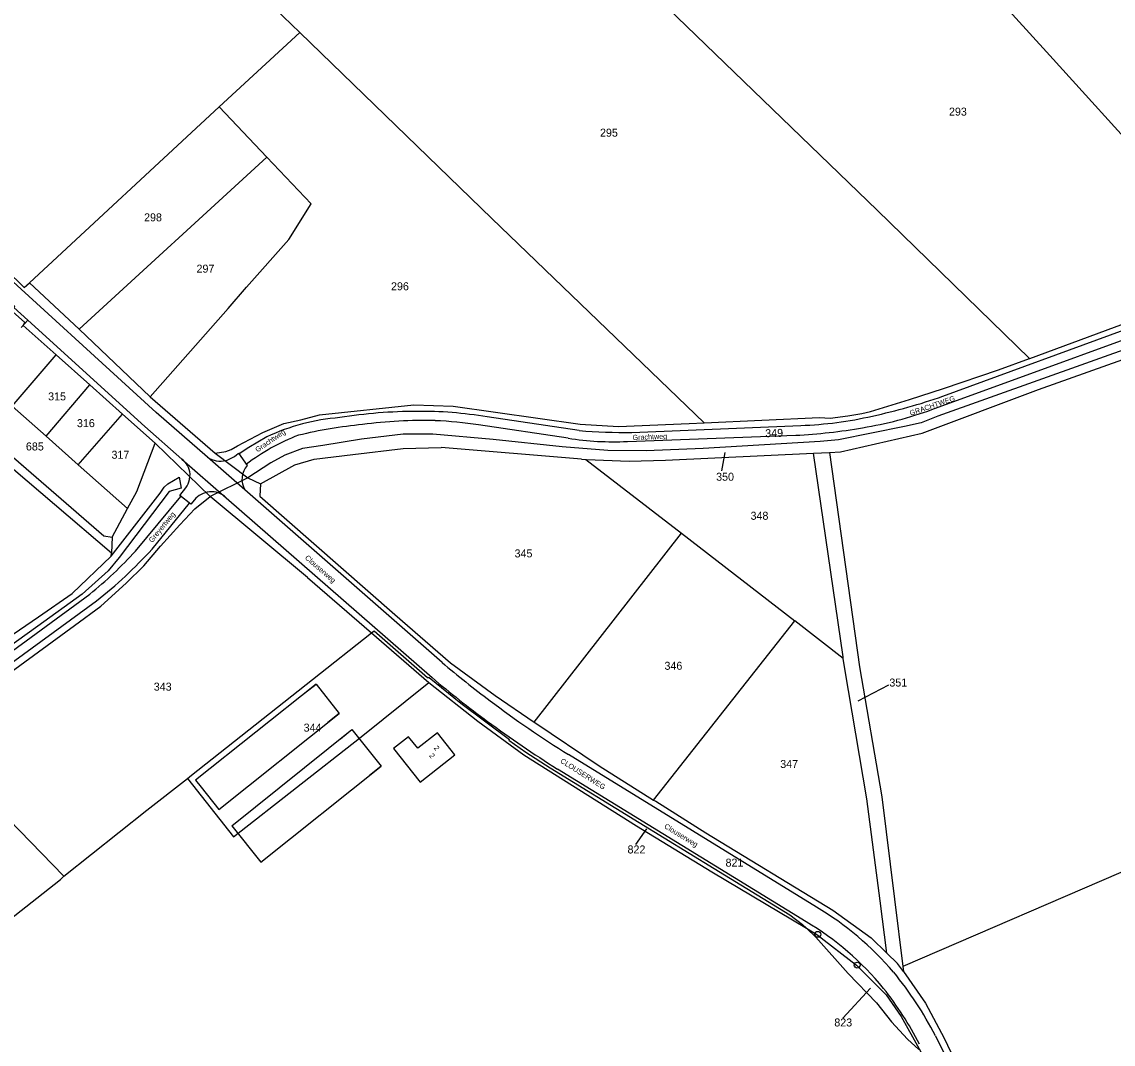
# Model space of a CAD drawing. Extents: x 191865 to 199936, y 328943 to 333393.
# Drawn here: x 194215.6 to 194584, y 330653.5 to 330998.5 of the extents above; entities that cross this region are included whole.
import ezdxf

# ---------------------------------------------------------------- set-up
doc = ezdxf.new("R2010")
doc.units = 0
for name, color, linetype in [('aanpijling perceelnummer', 7, 'Continuous'), ('hoofdgebouw', 7, 'Continuous'), ('huisnummer', 7, 'Continuous'), ('kadastrale gemeente grens', 7, 'Continuous'), ('Level 2', 7, 'Continuous'), ('Level 3', 7, 'Continuous'), ('Level 39', 7, 'Continuous'), ('Level 40', 7, 'Continuous'), ('Level 8', 7, 'Continuous'), ('natuurlijk grondslagpunt', 7, 'Continuous'), ('perceelgrens', 7, 'Continuous'), ('perceelnummer', 7, 'Continuous'), ('perceelnummer onder hoek', 7, 'Continuous'), ('straatnaam', 7, 'Continuous')]:
    doc.layers.add(name, color=color, linetype=linetype)

# ---------------------------------------------------------------- blocks, each defined once
blk = doc.blocks.new('CI')
at = {"layer": 'natuurlijk grondslagpunt'}
blk.add_circle((0, 0), 1, dxfattribs=at)

msp = doc.modelspace()

# ---------------------------------------------------------------- linework, layer by layer
at = {"layer": 'aanpijling perceelnummer'}
for p, q in [((194451.94, 330846.92), (194453.03, 330853.18)), ((194508.1, 330774.57), (194497.83, 330769.17)), ((194422.82, 330720.8), (194426.64, 330726.12)), ((194492.79, 330662.26), (194502.12, 330672.36))]:
    msp.add_line(p, q, dxfattribs=at)
at = {"layer": 'hoofdgebouw'}
for p, q in [((194314.96, 330774.97), (194274.28, 330742.52)), ((194314.96, 330774.97), (194322.79, 330765.09)), ((194282.12, 330732.62), (194322.79, 330765.09)), ((194286.56, 330727.19), (194327.07, 330759.61)), ((194327.07, 330759.61), (194336.9, 330747.29))]:
    msp.add_line(p, q, dxfattribs=at)
for points in [[(194355.93, 330758.57), (194349.27, 330753.34), (194346.17, 330757.22), (194341.07, 330753.19), (194350.11, 330741.84), (194361.83, 330751.13), (194355.93, 330758.57)], [(194286.56, 330727.19), (194296.32, 330714.86), (194336.9, 330747.29)], [(194274.28, 330742.52), (194276.14, 330740.18), (194282.12, 330732.62)]]:
    msp.add_lwpolyline(points, dxfattribs=at)
at = {"layer": 'kadastrale gemeente grens'}
msp.add_lwpolyline([(194492.6, 331064.02), (194562.59, 330987.15), (194630.36, 330912.39)], dxfattribs=at)
msp.add_lwpolyline([(194492.6, 331064.02), (194562.59, 330987.15), (194630.36, 330912.39)], dxfattribs=at)
at = {"layer": 'Level 2'}
msp.add_lwpolyline([(194355.93, 330758.57), (194349.27, 330753.34), (194346.17, 330757.22), (194341.07, 330753.19), (194350.11, 330741.84), (194361.83, 330751.13), (194355.93, 330758.57)], dxfattribs=at)
at = {"layer": 'Level 3'}
for points in [[(194311.04, 330771.86), (194314.96, 330774.97), (194322.79, 330765.09), (194318.88, 330761.98)], [(194323.16, 330756.49), (194327.07, 330759.61), (194336.9, 330747.29), (194332.99, 330744.17)]]:
    msp.add_lwpolyline(points, dxfattribs=at)
at = {"layer": 'Level 8'}
for p, q in [((194526.51, 330872.11), (194668.89, 330924.4)), ((194403.72, 330860.51), (194372.67, 330865.15)), ((194400.03, 330857.98), (194369.79, 330862.44)), ((194421.56, 330859.9), (194478.55, 330862.26)), ((194420.02, 330856.87), (194476.84, 330858.96)), ((194272.21, 330843.99), (194272.42, 330845.88)), ((194254.05, 330819.85), (194269.28, 330838.33)), ((194259.6, 330820.5), (194272.24, 330836.08)), ((194040.26, 330660.35), (194238.62, 330805.36)), ((194039.93, 330656.18), (194240.84, 330803.08)), ((194483.88, 330699.75), (194400.13, 330751.2)), ((194480.35, 330694.79), (194396.43, 330746.32))]:
    msp.add_line(p, q, dxfattribs=at)
for points in [[(194357.48, 330782.32), (194290.92, 330840.49), (194278.33, 330851.58), (194261.04, 330866.6), (194202.29, 330920.19), (194187.89, 330934.26), (194184.75, 330937.45), (194170.83, 330951.85), (194163.92, 330958.83), (194163.76, 330958.68), (194150.51, 330971.96)], [(194215.48, 330895.27), (194217.65, 330897.79), (194212.92, 330902.07), (194213.26, 330902.43), (194197.17, 330917.11), (194170.63, 330942.17), (194143.24, 330967.74)], [(194522.81, 330867.63), (194622.31, 330903.9), (194668.71, 330920.76)], [(194217.65, 330897.79), (194257.13, 330861.89), (194269.65, 330850.91), (194284.65, 330837.88), (194354.15, 330777.15)], [(194298.29, 330858.4), (194292.31, 330854.8), (194289.04, 330852.69)], [(194287.97, 330852.21), (194288.8, 330852.89), (194291.75, 330848.78)], [(194273.91, 330837.18), (194272.71, 330835.72), (194268.99, 330838.65), (194271.05, 330841.21)], [(194523.97, 330656.32), (194557.24, 330588.83), (194564.58, 330574.12)]]:
    msp.add_lwpolyline(points, dxfattribs=at)
for centre, radius, start, end in [((194458.75, 331067.89), 207.17, 282.2535, 289.0921), ((194349.62, 330697.43), 169.59, 90.2209, 99.046), ((194350.34, 330732.81), 134.21, 80.4217, 90.5858), ((194478.71, 330988.26), 128.44, 279.2801, 290.0811), ((194328.33, 330794.6), 70.52, 94.372, 115.2128), ((194350.89, 330711.88), 152.06, 88.3862, 97.6556), ((194348.77, 330723.69), 140.33, 81.3862, 87.3874), ((194473.71, 330992.48), 130.32, 272.1283, 282.8584), ((194345.42, 330708.07), 155.21, 95.467, 103.5702), ((194420.4, 331086.8), 226.91, 265.7842, 270.2927), ((194468.63, 331033.35), 174.58, 272.6942, 280.1588), ((194334.13, 330793.35), 70.25, 110.9596, 127.4577), ((194415.28, 330952.4), 95.65, 260.8227, 272.8383), ((194281.3, 330860.97), 11.01, 287.0168, 307.2522), ((194265.42, 330845.31), 7.02, 4.67, 52.9996), ((194282.6, 330857.43), 7.24, 233.8412, 285.3667), ((194296.92, 330844.07), 6.99, 137.6722, 210.8287), ((194265.19, 330845.29), 7.14, 325.1244, 349.5161), ((194279.65, 330832.46), 7.42, 95.3682, 140.5902), ((194279.63, 330832.63), 7.26, 46.3009, 95.3872), ((194147.97, 330917.32), 144.05, 308.9994, 317.4236), ((194147.45, 330922.48), 151.59, 308.032, 317.719), ((194535.92, 330989.51), 273.44, 229.2637, 233.6191), ((194556.21, 331013.92), 311.27, 229.5219, 233.9069), ((194577.59, 331037.42), 336.77, 232.7449, 238.2001), ((194598.61, 331068.08), 380.01, 233.5514, 237.8559), ((194428.29, 330607.75), 107.49, 40.6106, 58.8598), ((194429.06, 330608.83), 100.09, 39.3473, 59.1757), ((194418.75, 330602.43), 118.22, 27.1166, 39.5576), ((194416.58, 330601.07), 114.68, 27.1864, 38.3945)]:
    msp.add_arc(centre, radius, start, end, dxfattribs=at)
at = {"layer": 'perceelgrens'}
for p, q in [((194282.25, 330969.75), (194309.43, 330994.85)), ((194218.23, 330910.34), (194282.25, 330969.75)), ((194282.25, 330969.75), (194298.34, 330952.8)), ((194234.99, 330894.75), (194298.34, 330952.8)), ((194218.23, 330910.34), (194234.99, 330894.75)), ((194216.7, 330896.96), (194205.72, 330906.75)), ((194216.14, 330896.04), (194216.7, 330896.96)), ((194227.21, 330886.13), (194216.14, 330896.04)), ((194596.57, 330891.02), (194524.8, 330865.39)), ((194558.76, 330874.42), (194602.89, 330890.13)), ((194212.36, 330868.82), (194227.21, 330886.13)), ((194238.57, 330875.96), (194227.21, 330886.13)), ((194171.43, 330882.73), (194245.9, 330819.26)), ((194223.84, 330858.63), (194238.57, 330875.96)), ((194249.6, 330866.1), (194238.57, 330875.96)), ((194519.52, 330859.67), (194558.76, 330874.42)), ((194259, 330871.92), (194280.95, 330852.89)), ((194223.84, 330858.63), (194212.36, 330868.82)), ((194316.1, 330865.84), (194347.94, 330869.26)), ((194347.94, 330869.26), (194361.28, 330868.78)), ((194234.68, 330849.02), (194249.6, 330866.1)), ((194260.6, 330856.25), (194249.6, 330866.1)), ((194440.92, 330862.97), (194445.88, 330863.19)), ((194445.88, 330863.19), (194484.84, 330864.94)), ((194519.2, 330863.19), (194513.54, 330861.88)), ((194524.8, 330865.39), (194519.2, 330863.19)), ((194417.03, 330861.94), (194440.92, 330862.97)), ((194513.54, 330861.88), (194491.22, 330857.4)), ((194491.92, 330853.31), (194519.52, 330859.67)), ((194223.84, 330858.63), (194234.68, 330849.02)), ((194279.21, 330838.24), (194260.6, 330856.25)), ((194330.3, 330857.64), (194317.2, 330855.55)), ((194344.3, 330859.32), (194330.3, 330857.64)), ((194354.36, 330859.28), (194344.3, 330859.32)), ((194374.72, 330857.51), (194354.36, 330859.28)), ((194398.03, 330855.1), (194374.72, 330857.51)), ((194485.04, 330856.79), (194445.57, 330854.46)), ((194491.22, 330857.4), (194485.04, 330856.79)), ((194280.95, 330852.89), (194291.98, 330844.62)), ((194304.44, 330852.24), (194299.74, 330849.68)), ((194310.33, 330854.52), (194304.44, 330852.24)), ((194317.2, 330855.55), (194310.33, 330854.52)), ((194404.58, 330850.88), (194357.14, 330854.84)), ((194413.37, 330853.81), (194398.03, 330855.1)), ((194426.32, 330853.67), (194413.37, 330853.81)), ((194445.57, 330854.46), (194426.32, 330853.67)), ((194432.9, 330850.53), (194482.85, 330852.89)), ((194482.85, 330852.89), (194488.26, 330853.14)), ((194492.82, 330784.22), (194482.85, 330852.89)), ((194488.26, 330853.14), (194491.92, 330853.31)), ((194488.26, 330853.14), (194498.32, 330780.76)), ((194234.68, 330849.02), (194251.35, 330834.23)), ((194299.74, 330849.68), (194291.98, 330844.62)), ((194404.58, 330850.88), (194405.99, 330850.82)), ((194405.99, 330850.82), (194406.23, 330850.81)), ((194405.99, 330850.82), (194438.29, 330825.86)), ((194264.89, 330842.54), (194268.76, 330844.81)), ((194268.76, 330844.81), (194269.46, 330841.1)), ((194262.31, 330839.44), (194263.7, 330841.4)), ((194263.7, 330841.4), (194264.89, 330842.54)), ((194269.46, 330841.1), (194265.37, 330839.92)), ((194291.98, 330844.62), (194279.21, 330838.24)), ((194291.98, 330844.62), (194296.23, 330842.59)), ((194245.85, 330818.15), (194262.31, 330839.44)), ((194265.37, 330839.92), (194248.46, 330817.72)), ((194312.1, 330810.9), (194279.21, 330838.24)), ((194246.12, 330824.55), (194245.9, 330819.26)), ((194388.58, 330762.17), (194438.29, 330825.86)), ((194438.29, 330825.86), (194476.56, 330796.28)), ((194245.85, 330818.15), (194245.9, 330819.26)), ((194248.46, 330817.72), (194244.83, 330813.16)), ((194244.83, 330813.16), (194235.97, 330805.37)), ((194312.1, 330810.9), (194333.67, 330792.24)), ((194235.97, 330805.37), (194221.09, 330794.54)), ((194341.59, 330798.5), (194360.3, 330782.14)), ((194183.18, 330758.21), (194233.46, 330794.72)), ((194221.09, 330794.54), (194192.65, 330774.21)), ((194428.87, 330735.86), (194476.56, 330796.28)), ((194492.9, 330783.65), (194476.56, 330796.28)), ((194313.74, 330776.49), (194333.67, 330792.24)), ((194333.67, 330792.24), (194334.54, 330792.93)), ((194333.67, 330792.24), (194353.03, 330775.49)), ((194334.54, 330792.93), (194352.53, 330777.25)), ((194360.3, 330782.14), (194375.35, 330771.11)), ((194492.9, 330783.65), (194492.82, 330784.22)), ((194493.41, 330780.15), (194492.9, 330783.65)), ((194500.86, 330736.3), (194493.41, 330780.15)), ((194498.32, 330780.76), (194505.93, 330736.9)), ((194272.93, 330744.23), (194313.74, 330776.49)), ((194329.66, 330756.73), (194353.03, 330775.49)), ((194352.53, 330777.25), (194353.16, 330777.2)), ((194353.03, 330775.49), (194369.58, 330762.45)), ((194353.16, 330777.2), (194363.84, 330768.49)), ((194375.35, 330771.11), (194388.58, 330762.17)), ((194363.84, 330768.49), (194380.25, 330756.31)), ((194388.58, 330762.17), (194388.75, 330762.06)), ((194388.75, 330762.06), (194410.47, 330747.41)), ((194183.18, 330758.21), (194229.81, 330710.14)), ((194287.11, 330723.42), (194329.66, 330756.73)), ((194380.25, 330756.31), (194380.04, 330756.02)), ((194380.04, 330756.02), (194385.79, 330752.02)), ((194385.79, 330752.02), (194393.95, 330746.68)), ((194393.95, 330746.68), (194423.98, 330728.25)), ((194410.47, 330747.41), (194428.87, 330735.86)), ((194271.53, 330743.12), (194272.93, 330744.23)), ((194271.53, 330743.12), (194287.11, 330723.42)), ((194428.87, 330735.86), (194429.57, 330735.42)), ((194505.34, 330701.85), (194500.86, 330736.3)), ((194505.93, 330736.9), (194510.17, 330702.36)), ((194423.98, 330728.25), (194449.35, 330712.7)), ((194600.28, 330717.29), (194512.95, 330679.7)), ((194449.35, 330712.7), (194474.83, 330697.06)), ((194131.92, 330632.61), (194228.7, 330709.06)), ((194228.7, 330709.06), (194229.81, 330710.14)), ((194507.64, 330684.2), (194505.34, 330701.85)), ((194510.17, 330702.36), (194512.95, 330679.7)), ((194489.36, 330698.7), (194502.35, 330689.31)), ((194474.83, 330697.06), (194479.1, 330693.9)), ((194479.1, 330693.9), (194480.46, 330692.6)), ((194480.46, 330692.6), (194483.57, 330689.61)), ((194483.57, 330689.61), (194494.57, 330677.35)), ((194502.35, 330689.31), (194507.64, 330684.2)), ((194511.23, 330680.74), (194507.64, 330684.2)), ((194513.16, 330677.99), (194511.23, 330680.74)), ((194512.95, 330679.7), (194513.16, 330677.99)), ((194494.57, 330677.35), (194504.1, 330667.39)), ((194504.1, 330667.39), (194509.14, 330660.96)), ((194509.14, 330660.96), (194514.61, 330655.2)), ((194514.61, 330655.2), (194518.42, 330651.7))]:
    msp.add_line(p, q, dxfattribs=at)
for points in [[(194309.43, 330994.85), (194278.55, 331024.64), (194283.38, 331029.51)], [(194433.57, 331003.22), (194504.37, 330934.91), (194555.73, 330884.84)], [(194309.43, 330994.85), (194374.32, 330932.13), (194445.88, 330863.19)], [(194259, 330871.92), (194285.24, 330901.77), (194291.5, 330908.92), (194305.74, 330925.02), (194313.28, 330937.03), (194298.34, 330952.8)], [(194191.7, 330932.97), (194216.45, 330908.79), (194218.23, 330910.34)], [(194555.73, 330884.84), (194555.84, 330884.88), (194630.36, 330912.39)], [(194234.99, 330894.75), (194258.95, 330871.96), (194259, 330871.92)], [(194194.8, 330883.7), (194187.99, 330875.56), (194188.25, 330872.72), (194243.36, 330825.05), (194246.12, 330824.55)], [(194484.84, 330864.94), (194488.41, 330864.75), (194494.47, 330865.54), (194499.12, 330866.29), (194502.12, 330866.96), (194515.28, 330871.07), (194526.72, 330874.7), (194545.27, 330881.05), (194555.73, 330884.84)], [(194361.28, 330868.78), (194404.07, 330862.67), (194417.03, 330861.94)], [(194280.95, 330852.89), (194284.45, 330853.51), (194286.35, 330854.12), (194288.48, 330855.35), (194296.98, 330859.92), (194300.87, 330861.54), (194304.09, 330862.94), (194309.84, 330864.15), (194316.1, 330865.84)], [(194251.35, 330834.23), (194254.46, 330839.98), (194260.6, 330856.25)], [(194296.23, 330842.59), (194307.83, 330848.97), (194314.34, 330850.83), (194327.32, 330852.47)], [(194327.32, 330852.47), (194344.33, 330854.52), (194357.14, 330854.84)], [(194406.23, 330850.81), (194420.58, 330850.24), (194432.9, 330850.53)], [(194296.23, 330842.59), (194295.92, 330838.45), (194341.59, 330798.5)], [(194233.46, 330794.72), (194242.29, 330801.25), (194250.9, 330809.01), (194256.86, 330814.87), (194262.48, 330821.51), (194268.93, 330828.74), (194274.08, 330834.12), (194279.21, 330838.24)], [(194246.12, 330824.55), (194246.12, 330824.58), (194251.35, 330834.23)], [(194212.75, 330791.79), (194221.26, 330797.73), (194232.59, 330805.52), (194245.85, 330818.15)], [(194369.58, 330762.45), (194385.09, 330751.07), (194423.1, 330727.17), (194448.5, 330711.63), (194480.46, 330692.6)], [(194229.81, 330710.14), (194257.85, 330732.39), (194271.53, 330743.12)], [(194429.57, 330735.42), (194446.53, 330724.78), (194489.36, 330698.7)], [(194480.46, 330692.6), (194483.96, 330690.51), (194497.32, 330680.13), (194507.41, 330670.1)], [(194513.16, 330677.99), (194520.64, 330667.33), (194526.9, 330655.45), (194537.91, 330632.28)], [(194507.41, 330670.1), (194512.44, 330662.83), (194518.51, 330651.85), (194522.29, 330644.4)]]:
    msp.add_lwpolyline(points, dxfattribs=at)

# ---------------------------------------------------------------- block references
at = {"layer": 'natuurlijk grondslagpunt'}
for p in [(194484.28, 330690.54), (194497.57, 330680.16)]:
    msp.add_blockref('CI', p, dxfattribs=at)

# ---------------------------------------------------------------- texts
at = {"layer": 'huisnummer'}
msp.add_text('2', height=1.75, rotation=308.418, dxfattribs=at).set_placement((194354.57, 330753.37))
at = {"layer": 'Level 39'}
msp.add_text('2', height=1.75, rotation=308.4244, dxfattribs=at).set_placement((194353.01, 330750.78))
at = {"layer": 'Level 40'}
for s, rotation, p in [('Grachtweg', 34.2923, (194295.18, 330853.12)), ('Grachtweg', 2.3098, (194421.79, 330857.31)), ('Greyertweg', 50.958, (194259.67, 330822.55)), ('Clouserweg', 318.8469, (194311.04, 330817.37)), ('Clouserweg', 328.4276, (194432.28, 330726.55))]:
    msp.add_text(s, height=1.75, rotation=rotation, dxfattribs=at).set_placement(p)
at = {"layer": 'perceelnummer'}
for s, p in [('293', (194528.56, 330966.82)), ('295', (194410.78, 330959.71)), ('298', (194256.91, 330931.14)), ('297', (194274.61, 330913.82)), ('296', (194340.25, 330907.88)), ('315', (194224.53, 330870.72)), ('316', (194234.25, 330861.69)), ('685', (194217.03, 330853.82)), ('317', (194245.91, 330851.02)), ('350', (194449.97, 330843.6)), ('348', (194461.59, 330830.43)), ('345', (194381.94, 330817.73)), ('346', (194432.54, 330779.81)), ('343', (194260.17, 330772.77)), ('351', (194508.44, 330774.15)), ('344', (194310.75, 330758.94)), ('347', (194471.61, 330746.67)), ('822', (194420.07, 330717.83)), ('821', (194453.15, 330713.38)), ('823', (194489.86, 330659.44))]:
    msp.add_text(s, height=2.7, rotation=0, dxfattribs=at).set_placement(p)
at = {"layer": 'perceelnummer onder hoek'}
msp.add_text('349', height=2.7, rotation=1.5559, dxfattribs=at).set_placement((194466.58, 330858.27))
at = {"layer": 'straatnaam'}
for s, rotation, p in [('GRACHTWEG', 18.8519, (194515.64, 330865.52)), ('CLOUSERWEG', 327.63, (194397.21, 330748.6))]:
    msp.add_text(s, height=1.75, rotation=rotation, dxfattribs=at).set_placement(p)

doc.saveas('drawing.dxf')
